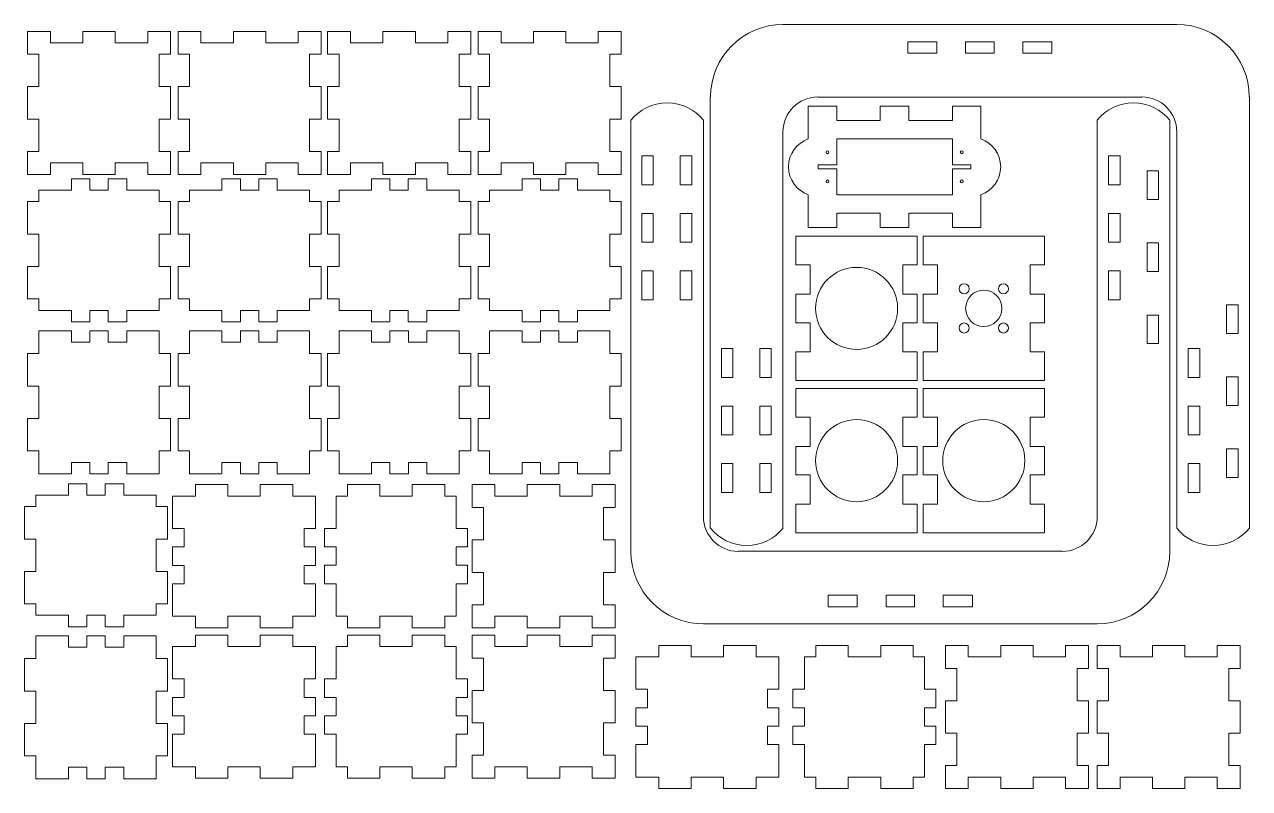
# Model space of a CAD drawing. Header units: inches. Extents: x -380 to 423, y -345 to 134.
# Drawn here: x -379.8 to 48.3, y -345.3 to -78.2 of the extents above; entities that cross this region are included whole.
import ezdxf

# ---------------------------------------------------------------- set-up
doc = ezdxf.new("R2010")
doc.units = ezdxf.units.IN
doc.header["$MEASUREMENT"] = 0
doc.layers.add('Layer 1', color=7, linetype='Continuous')

# ---------------------------------------------------------------- blocks, each defined once
blk = doc.blocks.new('block 63')
at = {"layer": 'Layer 1', "color": 177, "lineweight": 9, "true_color": 0x2e3092}
for points in [[(30.93, -191.46), (26.93, -191.46), (26.93, -201.67), (30.93, -201.67), (30.93, -191.46)], [(30.93, -211.65), (26.93, -211.65), (26.93, -221.65), (30.93, -221.65), (30.93, -211.65)], [(30.93, -241.84), (30.93, -231.75), (26.93, -231.75), (26.93, -241.84), (30.93, -241.84)]]:
    blk.add_lwpolyline(points, dxfattribs=at)
blk = doc.blocks.new('block 64')
at = {"layer": 'Layer 1', "color": 177, "lineweight": 9, "true_color": 0x2e3092}
for points in [[(44.36, -176.2), (40.36, -176.2), (40.36, -186.2), (44.36, -186.2), (44.36, -176.2)], [(44.36, -211.38), (44.36, -201.39), (40.36, -201.39), (40.36, -211.38), (44.36, -211.38)], [(44.36, -226.57), (40.36, -226.57), (40.36, -236.57), (44.36, -236.57), (44.36, -226.57)]]:
    blk.add_lwpolyline(points, dxfattribs=at)
blk = doc.blocks.new('block 62')
at = {"layer": 'Layer 1'}
for name in ['block 64', 'block 63']:
    blk.add_blockref(name, (0, 0), dxfattribs=at)
blk = doc.blocks.new('block 66')
at = {"layer": 'Layer 1', "color": 177, "lineweight": 9, "true_color": 0x2e3092}
for points in [[(-132.24, -191.46), (-136.24, -191.46), (-136.24, -201.67), (-132.24, -201.67), (-132.24, -191.46)], [(-132.24, -211.65), (-136.24, -211.65), (-136.24, -221.65), (-132.24, -221.65), (-132.24, -211.65)], [(-132.24, -241.84), (-132.24, -231.75), (-136.24, -231.75), (-136.24, -241.84), (-132.24, -241.84)]]:
    blk.add_lwpolyline(points, dxfattribs=at)
blk = doc.blocks.new('block 67')
at = {"layer": 'Layer 1', "color": 177, "lineweight": 9, "true_color": 0x2e3092}
for points in [[(-118.8, -191.46), (-122.8, -191.46), (-122.8, -201.67), (-118.8, -201.67), (-118.8, -191.46)], [(-118.8, -211.65), (-122.8, -211.65), (-122.8, -221.65), (-118.8, -221.65), (-118.8, -211.65)], [(-118.8, -241.84), (-118.8, -231.75), (-122.8, -231.75), (-122.8, -241.84), (-118.8, -241.84)]]:
    blk.add_lwpolyline(points, dxfattribs=at)
blk = doc.blocks.new('block 65')
at = {"layer": 'Layer 1'}
for name in ['block 66', 'block 67']:
    blk.add_blockref(name, (0, 0), dxfattribs=at)
blk = doc.blocks.new('block 61')
at = {"layer": 'Layer 1'}
for name in ['block 62', 'block 65']:
    blk.add_blockref(name, (0, 0), dxfattribs=at)
blk = doc.blocks.new('block 68')
at = {"layer": 'Layer 1', "color": 177, "lineweight": 9, "true_color": 0x2e3092}
for points in [[(-71.07, -88.25), (-60.99, -88.25), (-60.99, -84.25), (-71.07, -84.25), (-71.07, -88.25)], [(-40.89, -88.25), (-40.89, -84.25), (-50.88, -84.25), (-50.88, -88.25), (-40.89, -88.25)], [(-20.7, -88.25), (-20.7, -84.25), (-30.91, -84.25), (-30.91, -88.25), (-20.7, -88.25)]]:
    blk.add_lwpolyline(points, dxfattribs=at)
blk = doc.blocks.new('block 60')
at = {"layer": 'Layer 1', "color": 240, "lineweight": 9, "true_color": 0xed1c24}
blk.add_open_spline([(10.73, -103.65), (10.73, -103.65), (10.73, -103.58), (10.73, -103.58), (17.48, -103.58), (22.94, -109.04), (22.94, -115.79), (22.94, -115.79), (22.94, -254.3), (22.94, -254.3), (22.94, -254.3), (22.92, -254.32), (22.92, -254.32), (25.91, -258.01), (30.49, -260.36), (35.61, -260.36), (40.75, -260.36), (45.33, -257.99), (48.33, -254.28), (48.33, -254.28), (48.34, -254.3), (48.34, -254.3), (48.34, -254.3), (48.34, -103.58), (48.34, -103.58), (48.34, -103.58), (48.27, -103.58), (48.27, -103.58), (48.27, -89.59), (36.93, -78.25), (22.94, -78.25), (22.94, -78.25), (-114.72, -78.25), (-114.72, -78.25), (-128.7, -78.25), (-140.04, -89.59), (-140.04, -103.58), (-140.04, -103.58), (-140.12, -103.58), (-140.12, -103.58), (-140.12, -103.58), (-140.12, -254.3), (-140.12, -254.3), (-140.12, -254.3), (-140.1, -254.28), (-140.1, -254.28), (-137.1, -257.99), (-132.52, -260.36), (-127.38, -260.36), (-122.26, -260.36), (-117.69, -258.01), (-114.69, -254.32), (-114.69, -254.32), (-114.72, -254.3), (-114.72, -254.3), (-114.72, -254.3), (-114.72, -115.79), (-114.72, -115.79), (-114.72, -109.04), (-109.25, -103.58), (-102.5, -103.58), (-102.5, -103.58), (-102.5, -103.65), (-102.5, -103.65), (-102.5, -103.65), (10.73, -103.65), (10.73, -103.65)], degree=3, knots=[0, 0, 0, 0, 1, 1, 1, 2, 2, 2, 3, 3, 3, 4, 4, 4, 5, 5, 5, 6, 6, 6, 7, 7, 7, 8, 8, 8, 9, 9, 9, 10, 10, 10, 11, 11, 11, 12, 12, 12, 13, 13, 13, 14, 14, 14, 15, 15, 15, 16, 16, 16, 17, 17, 17, 18, 18, 18, 19, 19, 19, 20, 20, 20, 21, 21, 21, 22, 22, 22, 22], dxfattribs=at)
at = {"layer": 'Layer 1'}
for name in ['block 68', 'block 61']:
    blk.add_blockref(name, (0, 0), dxfattribs=at)
blk = doc.blocks.new('block 72')
at = {"layer": 'Layer 1', "color": 177, "lineweight": 9, "true_color": 0x2e3092}
for points in [[(3.11, -124.16), (3.11, -134.25), (-0.89, -134.25), (-0.89, -124.16), (3.11, -124.16)], [(3.11, -154.35), (-0.89, -154.35), (-0.89, -144.35), (3.11, -144.35), (3.11, -154.35)], [(3.11, -174.53), (-0.89, -174.53), (-0.89, -164.32), (3.11, -164.32), (3.11, -174.53)]]:
    blk.add_lwpolyline(points, dxfattribs=at)
blk = doc.blocks.new('block 73')
at = {"layer": 'Layer 1', "color": 177, "lineweight": 9, "true_color": 0x2e3092}
for points in [[(16.55, -139.43), (12.55, -139.43), (12.55, -129.43), (16.55, -129.43), (16.55, -139.43)], [(16.55, -154.62), (16.55, -164.61), (12.55, -164.61), (12.55, -154.62), (16.55, -154.62)], [(16.55, -189.8), (12.55, -189.8), (12.55, -179.8), (16.55, -179.8), (16.55, -189.8)]]:
    blk.add_lwpolyline(points, dxfattribs=at)
blk = doc.blocks.new('block 71')
at = {"layer": 'Layer 1'}
for name in ['block 72', 'block 73']:
    blk.add_blockref(name, (0, 0), dxfattribs=at)
blk = doc.blocks.new('block 75')
at = {"layer": 'Layer 1', "color": 177, "lineweight": 9, "true_color": 0x2e3092}
for points in [[(-160.05, -124.16), (-160.05, -134.25), (-164.05, -134.25), (-164.05, -124.16), (-160.05, -124.16)], [(-160.05, -154.35), (-164.05, -154.35), (-164.05, -144.35), (-160.05, -144.35), (-160.05, -154.35)], [(-160.05, -174.53), (-164.05, -174.53), (-164.05, -164.32), (-160.05, -164.32), (-160.05, -174.53)]]:
    blk.add_lwpolyline(points, dxfattribs=at)
blk = doc.blocks.new('block 76')
at = {"layer": 'Layer 1', "color": 177, "lineweight": 9, "true_color": 0x2e3092}
for points in [[(-146.61, -124.16), (-146.61, -134.25), (-150.61, -134.25), (-150.61, -124.16), (-146.61, -124.16)], [(-146.61, -154.35), (-150.61, -154.35), (-150.61, -144.35), (-146.61, -144.35), (-146.61, -154.35)], [(-146.61, -174.53), (-150.61, -174.53), (-150.61, -164.32), (-146.61, -164.32), (-146.61, -174.53)]]:
    blk.add_lwpolyline(points, dxfattribs=at)
blk = doc.blocks.new('block 74')
at = {"layer": 'Layer 1'}
for name in ['block 75', 'block 76']:
    blk.add_blockref(name, (0, 0), dxfattribs=at)
blk = doc.blocks.new('block 70')
at = {"layer": 'Layer 1'}
for name in ['block 74', 'block 71']:
    blk.add_blockref(name, (0, 0), dxfattribs=at)
blk = doc.blocks.new('block 77')
at = {"layer": 'Layer 1', "color": 177, "lineweight": 9, "true_color": 0x2e3092}
for points in [[(-98.89, -277.75), (-88.8, -277.75), (-88.8, -281.75), (-98.89, -281.75), (-98.89, -277.75)], [(-68.7, -277.75), (-68.7, -281.75), (-78.69, -281.75), (-78.69, -277.75), (-68.7, -277.75)], [(-48.51, -277.75), (-48.51, -281.75), (-58.72, -281.75), (-58.72, -277.75), (-48.51, -277.75)]]:
    blk.add_lwpolyline(points, dxfattribs=at)
blk = doc.blocks.new('block 69')
at = {"layer": 'Layer 1', "color": 240, "lineweight": 9, "true_color": 0xed1c24}
blk.add_open_spline([(-17.08, -262.35), (-17.08, -262.35), (-17.08, -262.42), (-17.08, -262.42), (-10.34, -262.42), (-4.87, -256.95), (-4.87, -250.21), (-4.87, -250.21), (-4.87, -111.7), (-4.87, -111.7), (-4.87, -111.7), (-4.89, -111.68), (-4.89, -111.68), (-1.9, -107.99), (2.67, -105.64), (7.8, -105.64), (12.93, -105.64), (17.52, -108.01), (20.51, -111.71), (20.51, -111.71), (20.53, -111.7), (20.53, -111.7), (20.53, -111.7), (20.53, -262.42), (20.53, -262.42), (20.53, -262.42), (20.46, -262.42), (20.46, -262.42), (20.46, -276.41), (9.12, -287.75), (-4.87, -287.75), (-4.87, -287.75), (-142.53, -287.75), (-142.53, -287.75), (-156.52, -287.75), (-167.86, -276.41), (-167.86, -262.42), (-167.86, -262.42), (-167.93, -262.42), (-167.93, -262.42), (-167.93, -262.42), (-167.93, -111.7), (-167.93, -111.7), (-167.93, -111.7), (-167.91, -111.71), (-167.91, -111.71), (-164.91, -108.01), (-160.33, -105.64), (-155.19, -105.64), (-150.07, -105.64), (-145.5, -107.99), (-142.5, -111.68), (-142.5, -111.68), (-142.53, -111.7), (-142.53, -111.7), (-142.53, -111.7), (-142.53, -250.21), (-142.53, -250.21), (-142.53, -256.95), (-137.06, -262.42), (-130.32, -262.42), (-130.32, -262.42), (-130.32, -262.35), (-130.32, -262.35), (-130.32, -262.35), (-17.08, -262.35), (-17.08, -262.35)], degree=3, knots=[0, 0, 0, 0, 1, 1, 1, 2, 2, 2, 3, 3, 3, 4, 4, 4, 5, 5, 5, 6, 6, 6, 7, 7, 7, 8, 8, 8, 9, 9, 9, 10, 10, 10, 11, 11, 11, 12, 12, 12, 13, 13, 13, 14, 14, 14, 15, 15, 15, 16, 16, 16, 17, 17, 17, 18, 18, 18, 19, 19, 19, 20, 20, 20, 21, 21, 21, 22, 22, 22, 22], dxfattribs=at)
at = {"layer": 'Layer 1'}
for name in ['block 70', 'block 77']:
    blk.add_blockref(name, (0, 0), dxfattribs=at)
blk = doc.blocks.new('block 81')
at = {"layer": 'Layer 1', "color": 175, "lineweight": 9, "true_color": 0x4c54a4}
for points in [[(-52.76, -122.92), (-52.76, -123.2), (-52.53, -123.42), (-52.26, -123.42), (-51.98, -123.42), (-51.76, -123.2), (-51.76, -122.92), (-51.76, -122.65), (-51.98, -122.42), (-52.26, -122.42), (-52.53, -122.42), (-52.76, -122.65), (-52.76, -122.92)], [(-52.76, -133.08), (-52.76, -132.8), (-52.53, -132.58), (-52.26, -132.58), (-51.98, -132.58), (-51.76, -132.8), (-51.76, -133.08), (-51.76, -133.36), (-51.98, -133.58), (-52.26, -133.58), (-52.53, -133.58), (-52.76, -133.36), (-52.76, -133.08)]]:
    blk.add_open_spline(points, degree=3, knots=[0, 0, 0, 0, 1, 1, 1, 2, 2, 2, 3, 3, 3, 4, 4, 4, 4], dxfattribs=at)
blk = doc.blocks.new('block 82')
at = {"layer": 'Layer 1', "color": 175, "lineweight": 9, "true_color": 0x4c54a4}
for points in [[(-98.64, -122.92), (-98.64, -123.2), (-98.87, -123.42), (-99.14, -123.42), (-99.42, -123.42), (-99.64, -123.2), (-99.64, -122.92), (-99.64, -122.65), (-99.42, -122.42), (-99.14, -122.42), (-98.87, -122.42), (-98.64, -122.65), (-98.64, -122.92)], [(-98.64, -133.08), (-98.64, -132.8), (-98.87, -132.58), (-99.14, -132.58), (-99.42, -132.58), (-99.64, -132.8), (-99.64, -133.08), (-99.64, -133.36), (-99.42, -133.58), (-99.14, -133.58), (-98.87, -133.58), (-98.64, -133.36), (-98.64, -133.08)]]:
    blk.add_open_spline(points, degree=3, knots=[0, 0, 0, 0, 1, 1, 1, 2, 2, 2, 3, 3, 3, 4, 4, 4, 4], dxfattribs=at)
blk = doc.blocks.new('block 80')
at = {"layer": 'Layer 1'}
for name in ['block 82', 'block 81']:
    blk.add_blockref(name, (0, 0), dxfattribs=at)
blk = doc.blocks.new('block 79')
at = {"layer": 'Layer 1', "color": 175, "lineweight": 9, "true_color": 0x4c54a4}
blk.add_lwpolyline([(-102.39, -127.25), (-95.89, -127.25), (-95.89, -118.22), (-55.51, -118.22), (-55.51, -127.25), (-49.01, -127.25), (-49.01, -128.75), (-55.51, -128.75), (-55.51, -137.78), (-95.89, -137.78), (-95.89, -128.75), (-102.39, -128.75), (-102.39, -127.25)], dxfattribs=at)
at = {"layer": 'Layer 1'}
blk.add_blockref('block 80', (0, 0), dxfattribs=at)
blk = doc.blocks.new('block 78')
at = {"layer": 'Layer 1', "color": 240, "lineweight": 9, "true_color": 0xed1c24}
blk.add_open_spline([(-105.88, -137.79), (-105.88, -137.79), (-105.88, -149.19), (-105.88, -149.19), (-105.88, -149.19), (-95.88, -149.19), (-95.88, -149.19), (-95.88, -149.19), (-95.88, -144.19), (-95.88, -144.19), (-95.88, -144.19), (-80.7, -144.19), (-80.7, -144.19), (-80.7, -144.19), (-80.7, -149.19), (-80.7, -149.19), (-80.7, -149.19), (-70.7, -149.19), (-70.7, -149.19), (-70.7, -149.19), (-70.7, -144.19), (-70.7, -144.19), (-70.7, -144.19), (-55.52, -144.19), (-55.52, -144.19), (-55.52, -144.19), (-55.52, -149.19), (-55.52, -149.19), (-55.52, -149.19), (-45.52, -149.19), (-45.52, -149.19), (-45.52, -149.19), (-45.52, -137.79), (-45.52, -137.79), (-41.5, -136.35), (-38.62, -132.51), (-38.62, -128), (-38.62, -123.49), (-41.5, -119.65), (-45.52, -118.22), (-45.52, -118.22), (-45.52, -106.82), (-45.52, -106.82), (-45.52, -106.82), (-55.52, -106.82), (-55.52, -106.82), (-55.52, -106.82), (-55.52, -111.82), (-55.52, -111.82), (-55.52, -111.82), (-70.7, -111.82), (-70.7, -111.82), (-70.7, -111.82), (-70.7, -106.82), (-70.7, -106.82), (-70.7, -106.82), (-80.7, -106.82), (-80.7, -106.82), (-80.7, -106.82), (-80.7, -111.82), (-80.7, -111.82), (-80.7, -111.82), (-95.88, -111.82), (-95.88, -111.82), (-95.88, -111.82), (-95.88, -106.82), (-95.88, -106.82), (-95.88, -106.82), (-105.88, -106.82), (-105.88, -106.82), (-105.88, -106.82), (-105.88, -118.22), (-105.88, -118.22), (-109.9, -119.65), (-112.78, -123.49), (-112.78, -128), (-112.78, -132.51), (-109.9, -136.35), (-105.88, -137.79)], degree=3, knots=[0, 0, 0, 0, 1, 1, 1, 2, 2, 2, 3, 3, 3, 4, 4, 4, 5, 5, 5, 6, 6, 6, 7, 7, 7, 8, 8, 8, 9, 9, 9, 10, 10, 10, 11, 11, 11, 12, 12, 12, 13, 13, 13, 14, 14, 14, 15, 15, 15, 16, 16, 16, 17, 17, 17, 18, 18, 18, 19, 19, 19, 20, 20, 20, 21, 21, 21, 22, 22, 22, 23, 23, 23, 24, 24, 24, 25, 25, 25, 26, 26, 26, 26], dxfattribs=at)
at = {"layer": 'Layer 1'}
blk.add_blockref('block 79', (0, 0), dxfattribs=at)
blk = doc.blocks.new('block 85')
at = {"layer": 'Layer 1', "color": 175, "lineweight": 9, "true_color": 0x4c54a4}
for points in [[(-51.37, -172.38), (-50.4, -172.38), (-49.61, -171.59), (-49.61, -170.62), (-49.61, -169.64), (-50.4, -168.86), (-51.37, -168.86), (-52.35, -168.86), (-53.14, -169.64), (-53.14, -170.62), (-53.14, -171.59), (-52.35, -172.38), (-51.37, -172.38)], [(-44.52, -171.13), (-41.02, -171.13), (-38.17, -173.97), (-38.17, -177.48), (-38.17, -180.98), (-41.02, -183.83), (-44.52, -183.83), (-48.03, -183.83), (-50.87, -180.98), (-50.87, -177.48), (-50.87, -173.97), (-48.03, -171.13), (-44.52, -171.13)], [(-37.67, -172.38), (-38.64, -172.38), (-39.43, -171.59), (-39.43, -170.62), (-39.43, -169.64), (-38.64, -168.86), (-37.67, -168.86), (-36.7, -168.86), (-35.91, -169.64), (-35.91, -170.62), (-35.91, -171.59), (-36.7, -172.38), (-37.67, -172.38)], [(-51.37, -182.57), (-50.4, -182.57), (-49.61, -183.36), (-49.61, -184.34), (-49.61, -185.31), (-50.4, -186.1), (-51.37, -186.1), (-52.35, -186.1), (-53.14, -185.31), (-53.14, -184.34), (-53.14, -183.36), (-52.35, -182.57), (-51.37, -182.57)], [(-37.67, -182.57), (-38.64, -182.57), (-39.43, -183.36), (-39.43, -184.34), (-39.43, -185.31), (-38.64, -186.1), (-37.67, -186.1), (-36.7, -186.1), (-35.91, -185.31), (-35.91, -184.34), (-35.91, -183.36), (-36.7, -182.57), (-37.67, -182.57)]]:
    blk.add_open_spline(points, degree=3, knots=[0, 0, 0, 0, 1, 1, 1, 2, 2, 2, 3, 3, 3, 4, 4, 4, 4], dxfattribs=at)
blk = doc.blocks.new('block 84')
at = {"layer": 'Layer 1', "color": 240, "lineweight": 9, "true_color": 0xed1c24}
blk.add_lwpolyline([(-23.34, -192.66), (-28.34, -192.66), (-28.34, -182.48), (-23.34, -182.48), (-23.34, -172.48), (-28.34, -172.48), (-28.34, -162.29), (-23.34, -162.29), (-23.34, -152.29), (-65.71, -152.29), (-65.71, -162.29), (-60.71, -162.29), (-60.71, -172.48), (-65.71, -172.48), (-65.71, -182.48), (-60.71, -182.48), (-60.71, -192.66), (-65.71, -192.66), (-65.71, -202.66), (-23.34, -202.66), (-23.34, -192.66)], dxfattribs=at)
at = {"layer": 'Layer 1'}
blk.add_blockref('block 85', (0, 0), dxfattribs=at)
blk = doc.blocks.new('block 86')
at = {"layer": 'Layer 1', "color": 240, "lineweight": 9, "true_color": 0xed1c24}
blk.add_lwpolyline([(-23.34, -245.89), (-28.34, -245.89), (-28.34, -235.7), (-23.34, -235.7), (-23.34, -225.7), (-28.34, -225.7), (-28.34, -215.52), (-23.34, -215.52), (-23.34, -205.52), (-65.71, -205.52), (-65.71, -215.52), (-60.71, -215.52), (-60.71, -225.7), (-65.71, -225.7), (-65.71, -235.7), (-60.71, -235.7), (-60.71, -245.89), (-65.71, -245.89), (-65.71, -255.89), (-23.34, -255.89), (-23.34, -245.89)], dxfattribs=at)
at = {"layer": 'Layer 1', "color": 175, "lineweight": 9, "true_color": 0x4c54a4}
blk.add_open_spline([(-44.52, -245.04), (-52.44, -245.04), (-58.87, -238.62), (-58.87, -230.7), (-58.87, -222.78), (-52.44, -216.36), (-44.52, -216.36), (-36.6, -216.36), (-30.18, -222.78), (-30.18, -230.7), (-30.18, -238.62), (-36.6, -245.04), (-44.52, -245.04)], degree=3, knots=[0, 0, 0, 0, 1, 1, 1, 2, 2, 2, 3, 3, 3, 4, 4, 4, 4], dxfattribs=at)
blk = doc.blocks.new('block 87')
at = {"layer": 'Layer 1', "color": 240, "lineweight": 9, "true_color": 0xed1c24}
blk.add_lwpolyline([(-67.8, -192.66), (-72.8, -192.66), (-72.8, -182.48), (-67.8, -182.48), (-67.8, -172.48), (-72.8, -172.48), (-72.8, -162.29), (-67.8, -162.29), (-67.8, -152.29), (-110.17, -152.29), (-110.17, -162.29), (-105.17, -162.29), (-105.17, -172.48), (-110.17, -172.48), (-110.17, -182.48), (-105.17, -182.48), (-105.17, -192.66), (-110.17, -192.66), (-110.17, -202.66), (-67.8, -202.66), (-67.8, -192.66)], dxfattribs=at)
at = {"layer": 'Layer 1', "color": 175, "lineweight": 9, "true_color": 0x4c54a4}
blk.add_open_spline([(-88.98, -191.82), (-96.9, -191.82), (-103.33, -185.4), (-103.33, -177.48), (-103.33, -169.56), (-96.9, -163.13), (-88.98, -163.13), (-81.06, -163.13), (-74.64, -169.56), (-74.64, -177.48), (-74.64, -185.4), (-81.06, -191.82), (-88.98, -191.82)], degree=3, knots=[0, 0, 0, 0, 1, 1, 1, 2, 2, 2, 3, 3, 3, 4, 4, 4, 4], dxfattribs=at)
blk = doc.blocks.new('block 88')
at = {"layer": 'Layer 1', "color": 240, "lineweight": 9, "true_color": 0xed1c24}
blk.add_lwpolyline([(-67.8, -245.89), (-72.8, -245.89), (-72.8, -235.7), (-67.8, -235.7), (-67.8, -225.7), (-72.8, -225.7), (-72.8, -215.52), (-67.8, -215.52), (-67.8, -205.52), (-110.17, -205.52), (-110.17, -215.52), (-105.17, -215.52), (-105.17, -225.7), (-110.17, -225.7), (-110.17, -235.7), (-105.17, -235.7), (-105.17, -245.89), (-110.17, -245.89), (-110.17, -255.89), (-67.8, -255.89), (-67.8, -245.89)], dxfattribs=at)
at = {"layer": 'Layer 1', "color": 175, "lineweight": 9, "true_color": 0x4c54a4}
blk.add_open_spline([(-88.98, -245.04), (-96.9, -245.04), (-103.33, -238.62), (-103.33, -230.7), (-103.33, -222.78), (-96.9, -216.36), (-88.98, -216.36), (-81.06, -216.36), (-74.64, -222.78), (-74.64, -230.7), (-74.64, -238.62), (-81.06, -245.04), (-88.98, -245.04)], degree=3, knots=[0, 0, 0, 0, 1, 1, 1, 2, 2, 2, 3, 3, 3, 4, 4, 4, 4], dxfattribs=at)
blk = doc.blocks.new('block 83')
at = {"layer": 'Layer 1'}
for name in ['block 87', 'block 84', 'block 88', 'block 86']:
    blk.add_blockref(name, (0, 0), dxfattribs=at)
blk = doc.blocks.new('block 59')
at = {"layer": 'Layer 1'}
for name in ['block 60', 'block 69', 'block 78', 'block 83']:
    blk.add_blockref(name, (0, 0), dxfattribs=at)
blk = doc.blocks.new('block 2')
at = {"layer": 'Layer 1'}
blk.add_blockref('block 59', (0, 0), dxfattribs=at)
blk = doc.blocks.new('block 172')
at = {"layer": 'Layer 1', "color": 240, "lineweight": 9, "true_color": 0xed1c24}
for points in [[(-223.88, -88.64), (-223.88, -80.64), (-231.88, -80.64), (-231.88, -84.64), (-243.21, -84.64), (-243.21, -80.64), (-254.55, -80.64), (-254.55, -84.64), (-265.88, -84.64), (-265.88, -80.64), (-273.88, -80.64), (-273.88, -88.64), (-269.88, -88.64), (-269.88, -99.97), (-273.88, -99.97), (-273.88, -111.3), (-269.88, -111.3), (-269.88, -122.64), (-273.88, -122.64), (-273.88, -130.64), (-265.88, -130.64), (-265.88, -126.64), (-254.55, -126.64), (-254.55, -130.64), (-243.21, -130.64), (-243.21, -126.64), (-231.88, -126.64), (-231.88, -130.64), (-223.88, -130.64), (-223.88, -122.64), (-227.88, -122.64), (-227.88, -111.3), (-223.88, -111.3), (-223.88, -99.97), (-227.88, -99.97), (-227.88, -88.64), (-223.88, -88.64)], [(-171.27, -88.64), (-171.27, -80.64), (-179.27, -80.64), (-179.27, -84.64), (-190.6, -84.64), (-190.6, -80.64), (-201.94, -80.64), (-201.94, -84.64), (-213.27, -84.64), (-213.27, -80.64), (-221.27, -80.64), (-221.27, -88.64), (-217.27, -88.64), (-217.27, -99.97), (-221.27, -99.97), (-221.27, -111.3), (-217.27, -111.3), (-217.27, -122.64), (-221.27, -122.64), (-221.27, -130.64), (-213.27, -130.64), (-213.27, -126.64), (-201.94, -126.64), (-201.94, -130.64), (-190.6, -130.64), (-190.6, -126.64), (-179.27, -126.64), (-179.27, -130.64), (-171.27, -130.64), (-171.27, -122.64), (-175.27, -122.64), (-175.27, -111.3), (-171.27, -111.3), (-171.27, -99.97), (-175.27, -99.97), (-175.27, -88.64), (-171.27, -88.64)], [(-227.88, -151.51), (-223.88, -151.51), (-223.88, -140.17), (-227.88, -140.17), (-227.88, -136.17), (-239.21, -136.17), (-239.21, -132.17), (-245.69, -132.17), (-245.69, -136.17), (-252.1, -136.17), (-252.1, -132.17), (-258.55, -132.17), (-258.55, -136.17), (-269.88, -136.17), (-269.88, -140.17), (-273.88, -140.17), (-273.88, -151.51), (-269.88, -151.51), (-269.88, -162.84), (-273.88, -162.84), (-273.88, -174.17), (-269.88, -174.17), (-269.88, -178.17), (-258.55, -178.17), (-258.55, -182.17), (-252.1, -182.17), (-252.1, -178.17), (-245.69, -178.17), (-245.69, -182.17), (-239.21, -182.17), (-239.21, -178.17), (-227.88, -178.17), (-227.88, -174.17), (-223.88, -174.17), (-223.88, -162.84), (-227.88, -162.84), (-227.88, -151.51)], [(-175.27, -151.51), (-171.27, -151.51), (-171.27, -140.17), (-175.27, -140.17), (-175.27, -136.17), (-186.6, -136.17), (-186.6, -132.17), (-193.08, -132.17), (-193.08, -136.17), (-199.49, -136.17), (-199.49, -132.17), (-205.94, -132.17), (-205.94, -136.17), (-217.27, -136.17), (-217.27, -140.17), (-221.27, -140.17), (-221.27, -151.51), (-217.27, -151.51), (-217.27, -162.84), (-221.27, -162.84), (-221.27, -174.17), (-217.27, -174.17), (-217.27, -178.17), (-205.94, -178.17), (-205.94, -182.17), (-199.49, -182.17), (-199.49, -178.17), (-193.08, -178.17), (-193.08, -182.17), (-186.6, -182.17), (-186.6, -178.17), (-175.27, -178.17), (-175.27, -174.17), (-171.27, -174.17), (-171.27, -162.84), (-175.27, -162.84), (-175.27, -151.51)], [(-223.88, -204.64), (-223.88, -193.3), (-227.88, -193.3), (-227.88, -185.3), (-239.21, -185.3), (-239.21, -189.3), (-245.66, -189.3), (-245.66, -185.3), (-252.1, -185.3), (-252.1, -189.3), (-258.55, -189.3), (-258.55, -185.3), (-269.88, -185.3), (-269.88, -193.3), (-273.88, -193.3), (-273.88, -204.64), (-269.88, -204.64), (-269.88, -215.97), (-273.88, -215.97), (-273.88, -227.3), (-269.88, -227.3), (-269.88, -235.3), (-258.55, -235.3), (-258.55, -231.3), (-252.1, -231.3), (-252.1, -235.3), (-245.66, -235.3), (-245.66, -231.3), (-239.21, -231.3), (-239.21, -235.3), (-227.88, -235.3), (-227.88, -227.3), (-223.88, -227.3), (-223.88, -215.97), (-227.88, -215.97), (-227.88, -204.64), (-223.88, -204.64)], [(-171.27, -204.64), (-171.27, -193.3), (-175.27, -193.3), (-175.27, -185.3), (-186.6, -185.3), (-186.6, -189.3), (-193.05, -189.3), (-193.05, -185.3), (-199.49, -185.3), (-199.49, -189.3), (-205.94, -189.3), (-205.94, -185.3), (-217.27, -185.3), (-217.27, -193.3), (-221.27, -193.3), (-221.27, -204.64), (-217.27, -204.64), (-217.27, -215.97), (-221.27, -215.97), (-221.27, -227.3), (-217.27, -227.3), (-217.27, -235.3), (-205.94, -235.3), (-205.94, -231.3), (-199.49, -231.3), (-199.49, -235.3), (-193.05, -235.3), (-193.05, -231.3), (-186.6, -231.3), (-186.6, -235.3), (-175.27, -235.3), (-175.27, -227.3), (-171.27, -227.3), (-171.27, -215.97), (-175.27, -215.97), (-175.27, -204.64), (-171.27, -204.64)]]:
    blk.add_lwpolyline(points, dxfattribs=at)
blk = doc.blocks.new('block 173')
at = {"layer": 'Layer 1', "color": 240, "lineweight": 9, "true_color": 0xed1c24}
for points in [[(-328.78, -88.64), (-328.78, -80.64), (-336.78, -80.64), (-336.78, -84.64), (-348.11, -84.64), (-348.11, -80.64), (-359.44, -80.64), (-359.44, -84.64), (-370.78, -84.64), (-370.78, -80.64), (-378.78, -80.64), (-378.78, -88.64), (-374.78, -88.64), (-374.78, -99.97), (-378.78, -99.97), (-378.78, -111.3), (-374.78, -111.3), (-374.78, -122.64), (-378.78, -122.64), (-378.78, -130.64), (-370.78, -130.64), (-370.78, -126.64), (-359.44, -126.64), (-359.44, -130.64), (-348.11, -130.64), (-348.11, -126.64), (-336.78, -126.64), (-336.78, -130.64), (-328.78, -130.64), (-328.78, -122.64), (-332.78, -122.64), (-332.78, -111.3), (-328.78, -111.3), (-328.78, -99.97), (-332.78, -99.97), (-332.78, -88.64), (-328.78, -88.64)], [(-276.17, -88.64), (-276.17, -80.64), (-284.17, -80.64), (-284.17, -84.64), (-295.5, -84.64), (-295.5, -80.64), (-306.83, -80.64), (-306.83, -84.64), (-318.17, -84.64), (-318.17, -80.64), (-326.17, -80.64), (-326.17, -88.64), (-322.17, -88.64), (-322.17, -99.97), (-326.17, -99.97), (-326.17, -111.3), (-322.17, -111.3), (-322.17, -122.64), (-326.17, -122.64), (-326.17, -130.64), (-318.17, -130.64), (-318.17, -126.64), (-306.83, -126.64), (-306.83, -130.64), (-295.5, -130.64), (-295.5, -126.64), (-284.17, -126.64), (-284.17, -130.64), (-276.17, -130.64), (-276.17, -122.64), (-280.17, -122.64), (-280.17, -111.3), (-276.17, -111.3), (-276.17, -99.97), (-280.17, -99.97), (-280.17, -88.64), (-276.17, -88.64)], [(-332.78, -151.51), (-328.78, -151.51), (-328.78, -140.17), (-332.78, -140.17), (-332.78, -136.17), (-344.11, -136.17), (-344.11, -132.17), (-350.58, -132.17), (-350.58, -136.17), (-357, -136.17), (-357, -132.17), (-363.44, -132.17), (-363.44, -136.17), (-374.78, -136.17), (-374.78, -140.17), (-378.78, -140.17), (-378.78, -151.51), (-374.78, -151.51), (-374.78, -162.84), (-378.78, -162.84), (-378.78, -174.17), (-374.78, -174.17), (-374.78, -178.17), (-363.44, -178.17), (-363.44, -182.17), (-357, -182.17), (-357, -178.17), (-350.58, -178.17), (-350.58, -182.17), (-344.11, -182.17), (-344.11, -178.17), (-332.78, -178.17), (-332.78, -174.17), (-328.78, -174.17), (-328.78, -162.84), (-332.78, -162.84), (-332.78, -151.51)], [(-280.17, -151.51), (-276.17, -151.51), (-276.17, -140.17), (-280.17, -140.17), (-280.17, -136.17), (-291.5, -136.17), (-291.5, -132.17), (-297.97, -132.17), (-297.97, -136.17), (-304.39, -136.17), (-304.39, -132.17), (-310.83, -132.17), (-310.83, -136.17), (-322.17, -136.17), (-322.17, -140.17), (-326.17, -140.17), (-326.17, -151.51), (-322.17, -151.51), (-322.17, -162.84), (-326.17, -162.84), (-326.17, -174.17), (-322.17, -174.17), (-322.17, -178.17), (-310.83, -178.17), (-310.83, -182.17), (-304.39, -182.17), (-304.39, -178.17), (-297.97, -178.17), (-297.97, -182.17), (-291.5, -182.17), (-291.5, -178.17), (-280.17, -178.17), (-280.17, -174.17), (-276.17, -174.17), (-276.17, -162.84), (-280.17, -162.84), (-280.17, -151.51)], [(-328.78, -204.64), (-328.78, -193.3), (-332.78, -193.3), (-332.78, -185.3), (-344.11, -185.3), (-344.11, -189.3), (-350.55, -189.3), (-350.55, -185.3), (-357, -185.3), (-357, -189.3), (-363.44, -189.3), (-363.44, -185.3), (-374.78, -185.3), (-374.78, -193.3), (-378.78, -193.3), (-378.78, -204.64), (-374.78, -204.64), (-374.78, -215.97), (-378.78, -215.97), (-378.78, -227.3), (-374.78, -227.3), (-374.78, -235.3), (-363.44, -235.3), (-363.44, -231.3), (-357, -231.3), (-357, -235.3), (-350.55, -235.3), (-350.55, -231.3), (-344.11, -231.3), (-344.11, -235.3), (-332.78, -235.3), (-332.78, -227.3), (-328.78, -227.3), (-328.78, -215.97), (-332.78, -215.97), (-332.78, -204.64), (-328.78, -204.64)], [(-276.17, -204.64), (-276.17, -193.3), (-280.17, -193.3), (-280.17, -185.3), (-291.5, -185.3), (-291.5, -189.3), (-297.94, -189.3), (-297.94, -185.3), (-304.39, -185.3), (-304.39, -189.3), (-310.83, -189.3), (-310.83, -185.3), (-322.17, -185.3), (-322.17, -193.3), (-326.17, -193.3), (-326.17, -204.64), (-322.17, -204.64), (-322.17, -215.97), (-326.17, -215.97), (-326.17, -227.3), (-322.17, -227.3), (-322.17, -235.3), (-310.83, -235.3), (-310.83, -231.3), (-304.39, -231.3), (-304.39, -235.3), (-297.94, -235.3), (-297.94, -231.3), (-291.5, -231.3), (-291.5, -235.3), (-280.17, -235.3), (-280.17, -227.3), (-276.17, -227.3), (-276.17, -215.97), (-280.17, -215.97), (-280.17, -204.64), (-276.17, -204.64)]]:
    blk.add_lwpolyline(points, dxfattribs=at)
blk = doc.blocks.new('block 174')
at = {"layer": 'Layer 1', "color": 240, "lineweight": 9, "true_color": 0xed1c24}
for points in [[(-297.42, -289.08), (-286.08, -289.08), (-286.08, -285.08), (-278.08, -285.08), (-278.08, -273.75), (-282.08, -273.75), (-282.08, -267.3), (-278.08, -267.3), (-278.08, -260.86), (-282.08, -260.86), (-282.08, -254.41), (-278.08, -254.41), (-278.08, -243.08), (-286.08, -243.08), (-286.08, -239.08), (-297.42, -239.08), (-297.42, -243.08), (-308.75, -243.08), (-308.75, -239.08), (-320.08, -239.08), (-320.08, -243.08), (-328.08, -243.08), (-328.08, -254.41), (-324.08, -254.41), (-324.08, -260.86), (-328.08, -260.86), (-328.08, -267.3), (-324.08, -267.3), (-324.08, -273.75), (-328.08, -273.75), (-328.08, -285.08), (-320.08, -285.08), (-320.08, -289.08), (-308.75, -289.08), (-308.75, -285.08), (-297.42, -285.08), (-297.42, -289.08)], [(-244.28, -285.08), (-244.28, -289.08), (-232.95, -289.08), (-232.95, -285.08), (-228.95, -285.08), (-228.95, -273.75), (-224.95, -273.75), (-224.95, -267.27), (-228.95, -267.27), (-228.95, -260.86), (-224.95, -260.86), (-224.95, -254.41), (-228.95, -254.41), (-228.95, -243.08), (-232.95, -243.08), (-232.95, -239.08), (-244.28, -239.08), (-244.28, -243.08), (-255.62, -243.08), (-255.62, -239.08), (-266.95, -239.08), (-266.95, -243.08), (-270.95, -243.08), (-270.95, -254.41), (-274.95, -254.41), (-274.95, -260.86), (-270.95, -260.86), (-270.95, -267.27), (-274.95, -267.27), (-274.95, -273.75), (-270.95, -273.75), (-270.95, -285.08), (-266.95, -285.08), (-266.95, -289.08), (-255.62, -289.08), (-255.62, -285.08), (-244.28, -285.08)], [(-181.41, -289.08), (-173.41, -289.08), (-173.41, -281.08), (-177.41, -281.08), (-177.41, -269.75), (-173.41, -269.75), (-173.41, -258.41), (-177.41, -258.41), (-177.41, -247.08), (-173.41, -247.08), (-173.41, -239.08), (-181.41, -239.08), (-181.41, -243.08), (-192.75, -243.08), (-192.75, -239.08), (-204.08, -239.08), (-204.08, -243.08), (-215.41, -243.08), (-215.41, -239.08), (-223.41, -239.08), (-223.41, -247.08), (-219.41, -247.08), (-219.41, -258.41), (-223.41, -258.41), (-223.41, -269.75), (-219.41, -269.75), (-219.41, -281.08), (-223.41, -281.08), (-223.41, -289.08), (-215.41, -289.08), (-215.41, -285.08), (-204.08, -285.08), (-204.08, -289.08), (-192.75, -289.08), (-192.75, -285.08), (-181.41, -285.08), (-181.41, -289.08)], [(-297.42, -341.69), (-286.08, -341.69), (-286.08, -337.69), (-278.08, -337.69), (-278.08, -326.36), (-282.08, -326.36), (-282.08, -319.91), (-278.08, -319.91), (-278.08, -313.47), (-282.08, -313.47), (-282.08, -307.02), (-278.08, -307.02), (-278.08, -295.69), (-286.08, -295.69), (-286.08, -291.69), (-297.42, -291.69), (-297.42, -295.69), (-308.75, -295.69), (-308.75, -291.69), (-320.08, -291.69), (-320.08, -295.69), (-328.08, -295.69), (-328.08, -307.02), (-324.08, -307.02), (-324.08, -313.47), (-328.08, -313.47), (-328.08, -319.91), (-324.08, -319.91), (-324.08, -326.36), (-328.08, -326.36), (-328.08, -337.69), (-320.08, -337.69), (-320.08, -341.69), (-308.75, -341.69), (-308.75, -337.69), (-297.42, -337.69), (-297.42, -341.69)], [(-244.28, -337.69), (-244.28, -341.69), (-232.95, -341.69), (-232.95, -337.69), (-228.95, -337.69), (-228.95, -326.36), (-224.95, -326.36), (-224.95, -319.88), (-228.95, -319.88), (-228.95, -313.47), (-224.95, -313.47), (-224.95, -307.02), (-228.95, -307.02), (-228.95, -295.69), (-232.95, -295.69), (-232.95, -291.69), (-244.28, -291.69), (-244.28, -295.69), (-255.62, -295.69), (-255.62, -291.69), (-266.95, -291.69), (-266.95, -295.69), (-270.95, -295.69), (-270.95, -307.02), (-274.95, -307.02), (-274.95, -313.47), (-270.95, -313.47), (-270.95, -319.88), (-274.95, -319.88), (-274.95, -326.36), (-270.95, -326.36), (-270.95, -337.69), (-266.95, -337.69), (-266.95, -341.69), (-255.62, -341.69), (-255.62, -337.69), (-244.28, -337.69)], [(-181.41, -341.69), (-173.41, -341.69), (-173.41, -333.69), (-177.41, -333.69), (-177.41, -322.36), (-173.41, -322.36), (-173.41, -311.02), (-177.41, -311.02), (-177.41, -299.69), (-173.41, -299.69), (-173.41, -291.69), (-181.41, -291.69), (-181.41, -295.69), (-192.75, -295.69), (-192.75, -291.69), (-204.08, -291.69), (-204.08, -295.69), (-215.41, -295.69), (-215.41, -291.69), (-223.41, -291.69), (-223.41, -299.69), (-219.41, -299.69), (-219.41, -311.02), (-223.41, -311.02), (-223.41, -322.36), (-219.41, -322.36), (-219.41, -333.69), (-223.41, -333.69), (-223.41, -341.69), (-215.41, -341.69), (-215.41, -337.69), (-204.08, -337.69), (-204.08, -341.69), (-192.75, -341.69), (-192.75, -337.69), (-181.41, -337.69), (-181.41, -341.69)]]:
    blk.add_lwpolyline(points, dxfattribs=at)
blk = doc.blocks.new('block 175')
at = {"layer": 'Layer 1', "color": 240, "lineweight": 9, "true_color": 0xed1c24}
for points in [[(-333.83, -258.1), (-329.83, -258.1), (-329.83, -246.76), (-333.83, -246.76), (-333.83, -242.76), (-345.17, -242.76), (-345.17, -238.76), (-351.64, -238.76), (-351.64, -242.76), (-358.06, -242.76), (-358.06, -238.76), (-364.5, -238.76), (-364.5, -242.76), (-375.83, -242.76), (-375.83, -246.76), (-379.83, -246.76), (-379.83, -258.1), (-375.83, -258.1), (-375.83, -269.43), (-379.83, -269.43), (-379.83, -280.76), (-375.83, -280.76), (-375.83, -284.76), (-364.5, -284.76), (-364.5, -288.76), (-358.06, -288.76), (-358.06, -284.76), (-351.64, -284.76), (-351.64, -288.76), (-345.17, -288.76), (-345.17, -284.76), (-333.83, -284.76), (-333.83, -280.76), (-329.83, -280.76), (-329.83, -269.43), (-333.83, -269.43), (-333.83, -258.1)], [(-329.83, -311.23), (-329.83, -299.89), (-333.83, -299.89), (-333.83, -291.89), (-345.17, -291.89), (-345.17, -295.89), (-351.61, -295.89), (-351.61, -291.89), (-358.06, -291.89), (-358.06, -295.89), (-364.5, -295.89), (-364.5, -291.89), (-375.83, -291.89), (-375.83, -299.89), (-379.83, -299.89), (-379.83, -311.23), (-375.83, -311.23), (-375.83, -322.56), (-379.83, -322.56), (-379.83, -333.89), (-375.83, -333.89), (-375.83, -341.89), (-364.5, -341.89), (-364.5, -337.89), (-358.06, -337.89), (-358.06, -341.89), (-351.61, -341.89), (-351.61, -337.89), (-345.17, -337.89), (-345.17, -341.89), (-333.83, -341.89), (-333.83, -333.89), (-329.83, -333.89), (-329.83, -322.56), (-333.83, -322.56), (-333.83, -311.23), (-329.83, -311.23)], [(-135.47, -345.3), (-124.13, -345.3), (-124.13, -341.3), (-116.13, -341.3), (-116.13, -329.96), (-120.13, -329.96), (-120.13, -323.52), (-116.13, -323.52), (-116.13, -317.08), (-120.13, -317.08), (-120.13, -310.63), (-116.13, -310.63), (-116.13, -299.3), (-124.13, -299.3), (-124.13, -295.3), (-135.47, -295.3), (-135.47, -299.3), (-146.8, -299.3), (-146.8, -295.3), (-158.13, -295.3), (-158.13, -299.3), (-166.13, -299.3), (-166.13, -310.63), (-162.13, -310.63), (-162.13, -317.08), (-166.13, -317.08), (-166.13, -323.52), (-162.13, -323.52), (-162.13, -329.96), (-166.13, -329.96), (-166.13, -341.3), (-158.13, -341.3), (-158.13, -345.3), (-146.8, -345.3), (-146.8, -341.3), (-135.47, -341.3), (-135.47, -345.3)], [(-80.57, -341.3), (-80.57, -345.3), (-69.24, -345.3), (-69.24, -341.3), (-65.24, -341.3), (-65.24, -329.96), (-61.24, -329.96), (-61.24, -323.49), (-65.24, -323.49), (-65.24, -317.08), (-61.24, -317.08), (-61.24, -310.63), (-65.24, -310.63), (-65.24, -299.3), (-69.24, -299.3), (-69.24, -295.3), (-80.57, -295.3), (-80.57, -299.3), (-91.91, -299.3), (-91.91, -295.3), (-103.24, -295.3), (-103.24, -299.3), (-107.24, -299.3), (-107.24, -310.63), (-111.24, -310.63), (-111.24, -317.08), (-107.24, -317.08), (-107.24, -323.49), (-111.24, -323.49), (-111.24, -329.96), (-107.24, -329.96), (-107.24, -341.3), (-103.24, -341.3), (-103.24, -345.3), (-91.91, -345.3), (-91.91, -341.3), (-80.57, -341.3)], [(-15.94, -345.3), (-7.94, -345.3), (-7.94, -337.3), (-11.94, -337.3), (-11.94, -325.96), (-7.94, -325.96), (-7.94, -314.63), (-11.94, -314.63), (-11.94, -303.3), (-7.94, -303.3), (-7.94, -295.3), (-15.94, -295.3), (-15.94, -299.3), (-27.27, -299.3), (-27.27, -295.3), (-38.6, -295.3), (-38.6, -299.3), (-49.94, -299.3), (-49.94, -295.3), (-57.94, -295.3), (-57.94, -303.3), (-53.94, -303.3), (-53.94, -314.63), (-57.94, -314.63), (-57.94, -325.96), (-53.94, -325.96), (-53.94, -337.3), (-57.94, -337.3), (-57.94, -345.3), (-49.94, -345.3), (-49.94, -341.3), (-38.6, -341.3), (-38.6, -345.3), (-27.27, -345.3), (-27.27, -341.3), (-15.94, -341.3), (-15.94, -345.3)], [(37.08, -345.3), (45.08, -345.3), (45.08, -337.3), (41.08, -337.3), (41.08, -325.96), (45.08, -325.96), (45.08, -314.63), (41.08, -314.63), (41.08, -303.3), (45.08, -303.3), (45.08, -295.3), (37.08, -295.3), (37.08, -299.3), (25.75, -299.3), (25.75, -295.3), (14.41, -295.3), (14.41, -299.3), (3.08, -299.3), (3.08, -295.3), (-4.92, -295.3), (-4.92, -303.3), (-0.92, -303.3), (-0.92, -314.63), (-4.92, -314.63), (-4.92, -325.96), (-0.92, -325.96), (-0.92, -337.3), (-4.92, -337.3), (-4.92, -345.3), (3.08, -345.3), (3.08, -341.3), (14.41, -341.3), (14.41, -345.3), (25.75, -345.3), (25.75, -341.3), (37.08, -341.3), (37.08, -345.3)]]:
    blk.add_lwpolyline(points, dxfattribs=at)

msp = doc.modelspace()

# ---------------------------------------------------------------- block references
at = {"layer": 'Layer 1'}
for name in ['block 2', 'block 173', 'block 172', 'block 175', 'block 174']:
    msp.add_blockref(name, (0, 0), dxfattribs=at)

doc.saveas('drawing.dxf')
